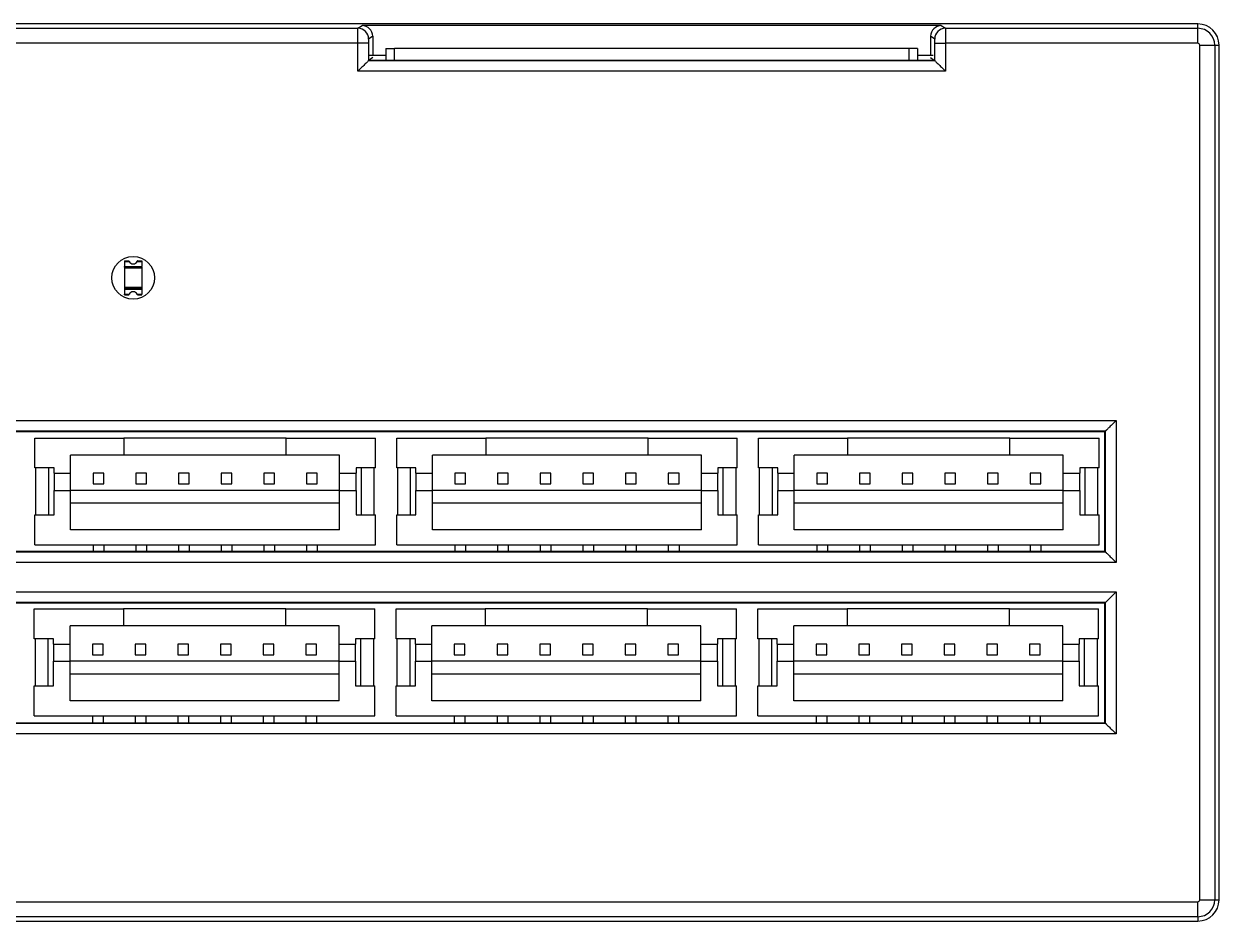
# Model space of a CAD drawing. Extents: x -47.5 to 47.5, y -21 to 21.
# Drawn here: x -8.5 to 47.5, y -21 to 21 of the extents above; entities that cross this region are included whole.
import ezdxf

# ---------------------------------------------------------------- set-up
doc = ezdxf.new("R2010")
doc.units = 0
doc.layers.add('Shape2DView', color=7, linetype='CONTINUOUS')

msp = doc.modelspace()

# ---------------------------------------------------------------- linework, layer by layer
at = {"layer": 'Shape2DView'}
for p, q in [((46.5, 21), (-46.5, 21)), ((-46.5, 20.7938), (7.16071, 20.7938)), ((7.16071, 20.7938), (7.35218, 20.9215)), ((34.4877, 20.9215), (7.35218, 20.9215)), ((34.4877, 20.9215), (34.6792, 20.7938)), ((34.6792, 20.7938), (46.5, 20.7938)), ((46.5, 20.7938), (46.5, 21)), ((7.85213, 20.4216), (7.66054, 20.2939)), ((7.85213, 20.4216), (7.85213, 19.5153)), ((33.9878, 20.4216), (33.9878, 19.5153)), ((34.1794, 20.2939), (33.9878, 20.4216)), ((7.15556, 20.0939), (-46.5, 20.0939)), ((7.15556, 18.7816), (7.15556, 20.0939)), ((7.65539, 20.0939), (7.65539, 19.2815)), ((8.46996, 19.8493), (8.86996, 19.8493)), ((8.46996, 19.8493), (8.46996, 19.308)), ((32.97, 19.8493), (8.86996, 19.8493)), ((8.86996, 19.308), (8.86996, 19.8493)), ((32.97, 19.8493), (32.97, 19.308)), ((33.37, 19.8493), (32.97, 19.8493)), ((33.37, 19.8493), (33.37, 19.308)), ((34.1845, 19.2815), (34.1845, 20.0939)), ((46.5, 20.0939), (34.6844, 20.0939)), ((34.6844, 20.0939), (34.6844, 18.7816)), ((46.5939, -20), (46.5939, 20)), ((47.2938, 20), (47.5, 20)), ((47.2938, 20), (47.2938, -20)), ((47.5, -20), (47.5, 20)), ((8.46996, 19.5153), (7.65539, 19.5153)), ((7.65539, 19.2815), (7.68192, 19.308)), ((7.65539, 19.2815), (34.1845, 19.2815)), ((7.68192, 19.308), (34.158, 19.308)), ((7.85213, 19.4212), (7.68227, 19.308)), ((34.1063, 19.5153), (33.37, 19.5153)), ((33.9878, 19.4212), (34.1577, 19.308)), ((34.1063, 19.308), (34.1063, 19.3422)), ((34.1845, 19.2815), (34.158, 19.308)), ((34.6844, 18.7816), (7.15556, 18.7816)), ((-3.77004, 9.91432), (-3.57004, 9.91432)), ((-3.77004, 9.88432), (-3.77004, 9.64432)), ((-3.77004, 9.88432), (-3.55872, 9.88432)), ((-3.77004, 9.64432), (-2.97004, 9.64432)), ((-3.77004, 9.61432), (-2.97004, 9.61432)), ((-3.77004, 9.61432), (-3.77004, 9.56432)), ((-2.97004, 9.56432), (-3.77004, 9.56432)), ((-3.77004, 9.56432), (-3.77004, 8.66432)), ((-3.18136, 9.88432), (-2.97004, 9.88432)), ((-3.17004, 9.91432), (-2.97004, 9.91432)), ((-2.97004, 9.88432), (-2.97004, 9.64432)), ((-2.97004, 9.61432), (-2.97004, 9.56432)), ((-2.97004, 9.56432), (-2.97004, 8.66432)), ((-2.97004, 8.66432), (-3.77004, 8.66432)), ((-3.77004, 8.66432), (-3.77004, 8.61432)), ((-3.77004, 8.61432), (-2.97004, 8.61432)), ((-3.77004, 8.58432), (-3.77004, 8.34432)), ((-3.77004, 8.58432), (-2.97004, 8.58432)), ((-2.97004, 8.66432), (-2.97004, 8.61432)), ((-2.97004, 8.58432), (-2.97004, 8.34432)), ((-3.77004, 8.34432), (-3.55872, 8.34432)), ((-3.77004, 8.31432), (-3.57004, 8.31432)), ((-3.18136, 8.34432), (-2.97004, 8.34432)), ((-3.17004, 8.31432), (-2.97004, 8.31432)), ((-42.7013, 2.43676), (42.6764, 2.43676)), ((42.6764, 2.43676), (42.6764, -4.21595)), ((42.1766, 1.93693), (-42.2015, 1.93693)), ((42.15, 1.9104), (-42.175, 1.9104)), ((42.15, 1.9104), (42.1766, 1.93693)), ((42.15, -3.6896), (42.15, 1.9104)), ((42.1766, -3.71612), (42.1766, 1.93693)), ((-7.97504, 0.214323), (-7.97504, 1.61432)), ((-7.97504, 1.61432), (-3.80004, 1.61432)), ((3.79996, 1.61432), (-3.80004, 1.61432)), ((-3.80004, 1.61432), (-3.80004, 0.814323)), ((3.79996, 1.61432), (7.97496, 1.61432)), ((3.79996, 0.814323), (3.79996, 1.61432)), ((7.97496, 0.214323), (7.97496, 1.61432)), ((8.97496, 0.214323), (8.97496, 1.61432)), ((8.97496, 1.61432), (13.15, 1.61432)), ((20.75, 1.61432), (13.15, 1.61432)), ((13.15, 1.61432), (13.15, 0.814323)), ((20.75, 1.61432), (24.925, 1.61432)), ((20.75, 0.814323), (20.75, 1.61432)), ((24.925, 0.214323), (24.925, 1.61432)), ((25.925, 0.214323), (25.925, 1.61432)), ((25.925, 1.61432), (30.1, 1.61432)), ((37.7, 1.61432), (30.1, 1.61432)), ((30.1, 1.61432), (30.1, 0.814323)), ((37.7, 1.61432), (41.875, 1.61432)), ((37.7, 0.814323), (37.7, 1.61432)), ((41.875, 0.214323), (41.875, 1.61432)), ((-6.30004, -0.035677), (-6.30004, 0.814323)), ((-3.80004, 0.814323), (-6.30004, 0.814323)), ((3.79996, 0.814323), (-3.80004, 0.814323)), ((6.29996, 0.814323), (3.79996, 0.814323)), ((6.29996, -0.035677), (6.29996, 0.814323)), ((10.65, -0.035677), (10.65, 0.814323)), ((13.15, 0.814323), (10.65, 0.814323)), ((20.75, 0.814323), (13.15, 0.814323)), ((23.25, 0.814323), (20.75, 0.814323)), ((23.25, -0.035677), (23.25, 0.814323)), ((27.6, -0.035677), (27.6, 0.814323)), ((30.1, 0.814323), (27.6, 0.814323)), ((37.7, 0.814323), (30.1, 0.814323)), ((40.2, 0.814323), (37.7, 0.814323)), ((40.2, -0.035677), (40.2, 0.814323)), ((-7.07504, 0.214323), (-7.97504, 0.214323)), ((-7.92504, -1.98568), (-7.92504, 0.214323)), ((-7.32504, -1.98568), (-7.32504, 0.214323)), ((-7.07504, -0.035677), (-7.07504, 0.214323)), ((7.07496, 0.214323), (7.07496, -0.035677)), ((7.97496, 0.214323), (7.07496, 0.214323)), ((7.32496, -1.98568), (7.32496, 0.214323)), ((7.92496, -1.98568), (7.92496, 0.214323)), ((9.87496, 0.214323), (8.97496, 0.214323)), ((9.02496, -1.98568), (9.02496, 0.214323)), ((9.62496, -1.98568), (9.62496, 0.214323)), ((9.87496, -0.035677), (9.87496, 0.214323)), ((24.025, 0.214323), (24.025, -0.035677)), ((24.925, 0.214323), (24.025, 0.214323)), ((24.275, -1.98568), (24.275, 0.214323)), ((24.875, -1.98568), (24.875, 0.214323)), ((26.825, 0.214323), (25.925, 0.214323)), ((25.975, -1.98568), (25.975, 0.214323)), ((26.575, -1.98568), (26.575, 0.214323)), ((26.825, -0.035677), (26.825, 0.214323)), ((40.975, 0.214323), (40.975, -0.035677)), ((41.875, 0.214323), (40.975, 0.214323)), ((41.225, -1.98568), (41.225, 0.214323)), ((41.825, -1.98568), (41.825, 0.214323)), ((-7.07504, -0.035677), (-7.07504, -0.835677)), ((-7.07504, -0.035677), (-6.30004, -0.035677)), ((-6.30004, -0.835677), (-6.30004, -0.035677)), ((-5.25004, -0.035677), (-5.25004, -0.535677)), ((-4.75004, -0.035677), (-5.25004, -0.035677)), ((-5.25004, -0.535677), (-4.75004, -0.535677)), ((-4.75004, -0.535677), (-4.75004, -0.035677)), ((-2.75004, -0.035677), (-3.25004, -0.035677)), ((-3.25004, -0.035677), (-3.25004, -0.535677)), ((-3.25004, -0.535677), (-2.75004, -0.535677)), ((-2.75004, -0.535677), (-2.75004, -0.035677)), ((-0.750036, -0.035677), (-1.25004, -0.035677)), ((-1.25004, -0.035677), (-1.25004, -0.535677)), ((-1.25004, -0.535677), (-0.750036, -0.535677)), ((-0.750036, -0.535677), (-0.750036, -0.035677)), ((0.749964, -0.035677), (0.749964, -0.535677)), ((1.24996, -0.035677), (0.749964, -0.035677)), ((0.749964, -0.535677), (1.24996, -0.535677)), ((1.24996, -0.535677), (1.24996, -0.035677)), ((3.24996, -0.035677), (2.74996, -0.035677)), ((2.74996, -0.035677), (2.74996, -0.535677)), ((2.74996, -0.535677), (3.24996, -0.535677)), ((3.24996, -0.535677), (3.24996, -0.035677)), ((5.24996, -0.035677), (4.74996, -0.035677)), ((4.74996, -0.035677), (4.74996, -0.535677)), ((4.74996, -0.535677), (5.24996, -0.535677)), ((5.24996, -0.535677), (5.24996, -0.035677)), ((6.29996, -0.835677), (6.29996, -0.035677)), ((6.29996, -0.035677), (7.07496, -0.035677)), ((7.07496, -0.835677), (7.07496, -0.035677)), ((9.87496, -0.035677), (9.87496, -0.835677)), ((9.87496, -0.035677), (10.65, -0.035677)), ((10.65, -0.835677), (10.65, -0.035677)), ((11.7, -0.035677), (11.7, -0.535677)), ((12.2, -0.035677), (11.7, -0.035677)), ((11.7, -0.535677), (12.2, -0.535677)), ((12.2, -0.535677), (12.2, -0.035677)), ((14.2, -0.035677), (13.7, -0.035677)), ((13.7, -0.035677), (13.7, -0.535677)), ((13.7, -0.535677), (14.2, -0.535677)), ((14.2, -0.535677), (14.2, -0.035677)), ((16.2, -0.035677), (15.7, -0.035677)), ((15.7, -0.035677), (15.7, -0.535677)), ((15.7, -0.535677), (16.2, -0.535677)), ((16.2, -0.535677), (16.2, -0.035677)), ((17.7, -0.035677), (17.7, -0.535677)), ((18.2, -0.035677), (17.7, -0.035677)), ((17.7, -0.535677), (18.2, -0.535677)), ((18.2, -0.535677), (18.2, -0.035677)), ((20.2, -0.035677), (19.7, -0.035677)), ((19.7, -0.035677), (19.7, -0.535677)), ((19.7, -0.535677), (20.2, -0.535677)), ((20.2, -0.535677), (20.2, -0.035677)), ((22.2, -0.035677), (21.7, -0.035677)), ((21.7, -0.035677), (21.7, -0.535677)), ((21.7, -0.535677), (22.2, -0.535677)), ((22.2, -0.535677), (22.2, -0.035677)), ((23.25, -0.835677), (23.25, -0.035677)), ((23.25, -0.035677), (24.025, -0.035677)), ((24.025, -0.835677), (24.025, -0.035677)), ((26.825, -0.035677), (26.825, -0.835677)), ((26.825, -0.035677), (27.6, -0.035677)), ((27.6, -0.835677), (27.6, -0.035677)), ((28.65, -0.035677), (28.65, -0.535677)), ((29.15, -0.035677), (28.65, -0.035677)), ((28.65, -0.535677), (29.15, -0.535677)), ((29.15, -0.535677), (29.15, -0.035677)), ((31.15, -0.035677), (30.65, -0.035677)), ((30.65, -0.035677), (30.65, -0.535677)), ((30.65, -0.535677), (31.15, -0.535677)), ((31.15, -0.535677), (31.15, -0.035677)), ((33.15, -0.035677), (32.65, -0.035677)), ((32.65, -0.035677), (32.65, -0.535677)), ((32.65, -0.535677), (33.15, -0.535677)), ((33.15, -0.535677), (33.15, -0.035677)), ((34.65, -0.035677), (34.65, -0.535677)), ((35.15, -0.035677), (34.65, -0.035677)), ((34.65, -0.535677), (35.15, -0.535677)), ((35.15, -0.535677), (35.15, -0.035677)), ((37.15, -0.035677), (36.65, -0.035677)), ((36.65, -0.035677), (36.65, -0.535677)), ((36.65, -0.535677), (37.15, -0.535677)), ((37.15, -0.535677), (37.15, -0.035677)), ((39.15, -0.035677), (38.65, -0.035677)), ((38.65, -0.035677), (38.65, -0.535677)), ((38.65, -0.535677), (39.15, -0.535677)), ((39.15, -0.535677), (39.15, -0.035677)), ((40.2, -0.835677), (40.2, -0.035677)), ((40.2, -0.035677), (40.975, -0.035677)), ((40.975, -0.835677), (40.975, -0.035677)), ((-7.07504, -0.835677), (-6.30004, -0.835677)), ((-7.07504, -1.98568), (-7.07504, -0.835677)), ((-6.30004, -2.68568), (-6.30004, -0.835677)), ((6.29996, -0.835677), (-6.30004, -0.835677)), ((6.29996, -0.835677), (7.07496, -0.835677)), ((6.29996, -2.68568), (6.29996, -0.835677)), ((7.07496, -0.835677), (7.07496, -1.98568)), ((9.87496, -0.835677), (10.65, -0.835677)), ((9.87496, -1.98568), (9.87496, -0.835677)), ((10.65, -2.68568), (10.65, -0.835677)), ((23.25, -0.835677), (10.65, -0.835677)), ((23.25, -0.835677), (24.025, -0.835677)), ((23.25, -2.68568), (23.25, -0.835677)), ((24.025, -0.835677), (24.025, -1.98568)), ((26.825, -0.835677), (27.6, -0.835677)), ((26.825, -1.98568), (26.825, -0.835677)), ((27.6, -2.68568), (27.6, -0.835677)), ((40.2, -0.835677), (27.6, -0.835677)), ((40.2, -0.835677), (40.975, -0.835677)), ((40.2, -2.68568), (40.2, -0.835677)), ((40.975, -0.835677), (40.975, -1.98568)), ((6.29996, -1.43568), (-6.30004, -1.43568)), ((23.25, -1.43568), (10.65, -1.43568)), ((40.2, -1.43568), (27.6, -1.43568)), ((-7.97504, -3.38568), (-7.97504, -1.98568)), ((-7.97504, -1.98568), (-7.07504, -1.98568)), ((7.07496, -1.98568), (7.97496, -1.98568)), ((7.97496, -3.38568), (7.97496, -1.98568)), ((8.97496, -3.38568), (8.97496, -1.98568)), ((8.97496, -1.98568), (9.87496, -1.98568)), ((24.025, -1.98568), (24.925, -1.98568)), ((24.925, -3.38568), (24.925, -1.98568)), ((25.925, -3.38568), (25.925, -1.98568)), ((25.925, -1.98568), (26.825, -1.98568)), ((40.975, -1.98568), (41.875, -1.98568)), ((41.875, -3.38568), (41.875, -1.98568)), ((6.29996, -2.68568), (-6.30004, -2.68568)), ((23.25, -2.68568), (10.65, -2.68568)), ((40.2, -2.68568), (27.6, -2.68568)), ((-42.2015, -3.71612), (42.1766, -3.71612)), ((-42.175, -3.6896), (42.15, -3.6896)), ((-7.97504, -3.38568), (7.97496, -3.38568)), ((-5.25004, -3.38568), (-5.25004, -3.6896)), ((-4.75004, -3.38568), (-4.75004, -3.6896)), ((-3.25004, -3.38568), (-3.25004, -3.6896)), ((-2.75004, -3.38568), (-2.75004, -3.6896)), ((-1.25004, -3.38568), (-1.25004, -3.6896)), ((-0.750036, -3.38568), (-0.750036, -3.6896)), ((0.749964, -3.38568), (0.749964, -3.6896)), ((1.24996, -3.38568), (1.24996, -3.6896)), ((2.74996, -3.38568), (2.74996, -3.6896)), ((3.24996, -3.38568), (3.24996, -3.6896)), ((4.74996, -3.38568), (4.74996, -3.6896)), ((5.24996, -3.38568), (5.24996, -3.6896)), ((8.97496, -3.38568), (24.925, -3.38568)), ((11.7, -3.38568), (11.7, -3.6896)), ((12.2, -3.38568), (12.2, -3.6896)), ((13.7, -3.38568), (13.7, -3.6896)), ((14.2, -3.38568), (14.2, -3.6896)), ((15.7, -3.38568), (15.7, -3.6896)), ((16.2, -3.38568), (16.2, -3.6896)), ((17.7, -3.38568), (17.7, -3.6896)), ((18.2, -3.38568), (18.2, -3.6896)), ((19.7, -3.38568), (19.7, -3.6896)), ((20.2, -3.38568), (20.2, -3.6896)), ((21.7, -3.38568), (21.7, -3.6896)), ((22.2, -3.38568), (22.2, -3.6896)), ((25.925, -3.38568), (41.875, -3.38568)), ((28.65, -3.38568), (28.65, -3.6896)), ((29.15, -3.38568), (29.15, -3.6896)), ((30.65, -3.38568), (30.65, -3.6896)), ((31.15, -3.38568), (31.15, -3.6896)), ((32.65, -3.38568), (32.65, -3.6896)), ((33.15, -3.38568), (33.15, -3.6896)), ((34.65, -3.38568), (34.65, -3.6896)), ((35.15, -3.38568), (35.15, -3.6896)), ((36.65, -3.38568), (36.65, -3.6896)), ((37.15, -3.38568), (37.15, -3.6896)), ((38.65, -3.38568), (38.65, -3.6896)), ((39.15, -3.38568), (39.15, -3.6896)), ((42.15, -3.6896), (42.1766, -3.71612)), ((42.6764, -4.21595), (-42.7013, -4.21595)), ((-42.7013, -5.58824), (42.6764, -5.58824)), ((42.6764, -5.58824), (42.6764, -12.241)), ((42.1766, -6.08807), (-42.2015, -6.08807)), ((42.15, -6.11459), (-42.175, -6.11459)), ((42.15, -6.11459), (42.1766, -6.08807)), ((42.15, -11.7146), (42.15, -6.11459)), ((42.1766, -11.7411), (42.1766, -6.08807)), ((-8.00004, -7.78568), (-8.00004, -6.38568)), ((-8.00004, -6.38568), (-3.82504, -6.38568)), ((3.77496, -6.38568), (-3.82504, -6.38568)), ((-3.82504, -6.38568), (-3.82504, -7.18568)), ((3.77496, -6.38568), (7.94996, -6.38568)), ((3.77496, -7.18568), (3.77496, -6.38568)), ((7.94996, -7.78568), (7.94996, -6.38568)), ((8.94996, -7.78568), (8.94996, -6.38568)), ((8.94996, -6.38568), (13.125, -6.38568)), ((20.725, -6.38568), (13.125, -6.38568)), ((13.125, -6.38568), (13.125, -7.18568)), ((20.725, -6.38568), (24.9, -6.38568)), ((20.725, -7.18568), (20.725, -6.38568)), ((24.9, -7.78568), (24.9, -6.38568)), ((25.9, -7.78568), (25.9, -6.38568)), ((25.9, -6.38568), (30.075, -6.38568)), ((37.675, -6.38568), (30.075, -6.38568)), ((30.075, -6.38568), (30.075, -7.18568)), ((37.675, -6.38568), (41.85, -6.38568)), ((37.675, -7.18568), (37.675, -6.38568)), ((41.85, -7.78568), (41.85, -6.38568)), ((-6.32504, -8.03568), (-6.32504, -7.18568)), ((-3.82504, -7.18568), (-6.32504, -7.18568)), ((3.77496, -7.18568), (-3.82504, -7.18568)), ((6.27496, -7.18568), (3.77496, -7.18568)), ((6.27496, -8.03568), (6.27496, -7.18568)), ((10.625, -8.03568), (10.625, -7.18568)), ((13.125, -7.18568), (10.625, -7.18568)), ((20.725, -7.18568), (13.125, -7.18568)), ((23.225, -7.18568), (20.725, -7.18568)), ((23.225, -8.03568), (23.225, -7.18568)), ((27.575, -8.03568), (27.575, -7.18568)), ((30.075, -7.18568), (27.575, -7.18568)), ((37.675, -7.18568), (30.075, -7.18568)), ((40.175, -7.18568), (37.675, -7.18568)), ((40.175, -8.03568), (40.175, -7.18568)), ((-7.10004, -7.78568), (-8.00004, -7.78568)), ((-7.95004, -9.98568), (-7.95004, -7.78568)), ((-7.35004, -9.98568), (-7.35004, -7.78568)), ((-7.10004, -8.03568), (-7.10004, -7.78568)), ((7.04996, -7.78568), (7.04996, -8.03568)), ((7.94996, -7.78568), (7.04996, -7.78568)), ((7.29996, -9.98568), (7.29996, -7.78568)), ((7.89996, -9.98568), (7.89996, -7.78568)), ((9.84996, -7.78568), (8.94996, -7.78568)), ((8.99996, -9.98568), (8.99996, -7.78568)), ((9.59996, -9.98568), (9.59996, -7.78568)), ((9.84996, -8.03568), (9.84996, -7.78568)), ((24, -7.78568), (24, -8.03568)), ((24.9, -7.78568), (24, -7.78568)), ((24.25, -9.98568), (24.25, -7.78568)), ((24.85, -9.98568), (24.85, -7.78568)), ((26.8, -7.78568), (25.9, -7.78568)), ((25.95, -9.98568), (25.95, -7.78568)), ((26.55, -9.98568), (26.55, -7.78568)), ((26.8, -8.03568), (26.8, -7.78568)), ((40.95, -7.78568), (40.95, -8.03568)), ((41.85, -7.78568), (40.95, -7.78568)), ((41.2, -9.98568), (41.2, -7.78568)), ((41.8, -9.98568), (41.8, -7.78568)), ((-7.10004, -8.03568), (-7.10004, -8.83568)), ((-7.10004, -8.03568), (-6.32504, -8.03568)), ((-6.32504, -8.83568), (-6.32504, -8.03568)), ((-5.27504, -8.03568), (-5.27504, -8.53568)), ((-4.77504, -8.03568), (-5.27504, -8.03568)), ((-4.77504, -8.53568), (-4.77504, -8.03568)), ((-2.77504, -8.03568), (-3.27504, -8.03568)), ((-3.27504, -8.03568), (-3.27504, -8.53568)), ((-2.77504, -8.53568), (-2.77504, -8.03568)), ((-0.775036, -8.03568), (-1.27504, -8.03568)), ((-1.27504, -8.03568), (-1.27504, -8.53568)), ((-0.775036, -8.53568), (-0.775036, -8.03568)), ((0.724964, -8.03568), (0.724964, -8.53568)), ((1.22496, -8.03568), (0.724964, -8.03568)), ((1.22496, -8.53568), (1.22496, -8.03568)), ((3.22496, -8.03568), (2.72496, -8.03568)), ((2.72496, -8.03568), (2.72496, -8.53568)), ((3.22496, -8.53568), (3.22496, -8.03568)), ((5.22496, -8.03568), (4.72496, -8.03568)), ((4.72496, -8.03568), (4.72496, -8.53568)), ((5.22496, -8.53568), (5.22496, -8.03568)), ((6.27496, -8.83568), (6.27496, -8.03568)), ((6.27496, -8.03568), (7.04996, -8.03568)), ((7.04996, -8.83568), (7.04996, -8.03568)), ((9.84996, -8.03568), (9.84996, -8.83568)), ((9.84996, -8.03568), (10.625, -8.03568)), ((10.625, -8.83568), (10.625, -8.03568)), ((11.675, -8.03568), (11.675, -8.53568)), ((12.175, -8.03568), (11.675, -8.03568)), ((12.175, -8.53568), (12.175, -8.03568)), ((14.175, -8.03568), (13.675, -8.03568)), ((13.675, -8.03568), (13.675, -8.53568)), ((14.175, -8.53568), (14.175, -8.03568)), ((16.175, -8.03568), (15.675, -8.03568)), ((15.675, -8.03568), (15.675, -8.53568)), ((16.175, -8.53568), (16.175, -8.03568)), ((17.675, -8.03568), (17.675, -8.53568)), ((18.175, -8.03568), (17.675, -8.03568)), ((18.175, -8.53568), (18.175, -8.03568)), ((20.175, -8.03568), (19.675, -8.03568)), ((19.675, -8.03568), (19.675, -8.53568)), ((20.175, -8.53568), (20.175, -8.03568)), ((22.175, -8.03568), (21.675, -8.03568)), ((21.675, -8.03568), (21.675, -8.53568)), ((22.175, -8.53568), (22.175, -8.03568)), ((23.225, -8.83568), (23.225, -8.03568)), ((23.225, -8.03568), (24, -8.03568)), ((24, -8.83568), (24, -8.03568)), ((26.8, -8.03568), (26.8, -8.83568)), ((26.8, -8.03568), (27.575, -8.03568)), ((27.575, -8.83568), (27.575, -8.03568)), ((28.625, -8.03568), (28.625, -8.53568)), ((29.125, -8.03568), (28.625, -8.03568)), ((29.125, -8.53568), (29.125, -8.03568)), ((31.125, -8.03568), (30.625, -8.03568)), ((30.625, -8.03568), (30.625, -8.53568)), ((31.125, -8.53568), (31.125, -8.03568)), ((33.125, -8.03568), (32.625, -8.03568)), ((32.625, -8.03568), (32.625, -8.53568)), ((33.125, -8.53568), (33.125, -8.03568)), ((34.625, -8.03568), (34.625, -8.53568)), ((35.125, -8.03568), (34.625, -8.03568)), ((35.125, -8.53568), (35.125, -8.03568)), ((37.125, -8.03568), (36.625, -8.03568)), ((36.625, -8.03568), (36.625, -8.53568)), ((37.125, -8.53568), (37.125, -8.03568)), ((39.125, -8.03568), (38.625, -8.03568)), ((38.625, -8.03568), (38.625, -8.53568)), ((39.125, -8.53568), (39.125, -8.03568)), ((40.175, -8.83568), (40.175, -8.03568)), ((40.175, -8.03568), (40.95, -8.03568)), ((40.95, -8.83568), (40.95, -8.03568)), ((-7.10004, -8.83568), (-6.32504, -8.83568)), ((-7.10004, -9.98568), (-7.10004, -8.83568)), ((-6.32504, -10.6857), (-6.32504, -8.83568)), ((6.27496, -8.83568), (-6.32504, -8.83568)), ((-5.27504, -8.53568), (-4.77504, -8.53568)), ((-3.27504, -8.53568), (-2.77504, -8.53568)), ((-1.27504, -8.53568), (-0.775036, -8.53568)), ((0.724964, -8.53568), (1.22496, -8.53568)), ((2.72496, -8.53568), (3.22496, -8.53568)), ((4.72496, -8.53568), (5.22496, -8.53568)), ((6.27496, -8.83568), (7.04996, -8.83568)), ((6.27496, -10.6857), (6.27496, -8.83568)), ((7.04996, -8.83568), (7.04996, -9.98568)), ((9.84996, -8.83568), (10.625, -8.83568)), ((9.84996, -9.98568), (9.84996, -8.83568)), ((10.625, -10.6857), (10.625, -8.83568)), ((23.225, -8.83568), (10.625, -8.83568)), ((11.675, -8.53568), (12.175, -8.53568)), ((13.675, -8.53568), (14.175, -8.53568)), ((15.675, -8.53568), (16.175, -8.53568)), ((17.675, -8.53568), (18.175, -8.53568)), ((19.675, -8.53568), (20.175, -8.53568)), ((21.675, -8.53568), (22.175, -8.53568)), ((23.225, -8.83568), (24, -8.83568)), ((23.225, -10.6857), (23.225, -8.83568)), ((24, -8.83568), (24, -9.98568)), ((26.8, -8.83568), (27.575, -8.83568)), ((26.8, -9.98568), (26.8, -8.83568)), ((27.575, -10.6857), (27.575, -8.83568)), ((40.175, -8.83568), (27.575, -8.83568)), ((28.625, -8.53568), (29.125, -8.53568)), ((30.625, -8.53568), (31.125, -8.53568)), ((32.625, -8.53568), (33.125, -8.53568)), ((34.625, -8.53568), (35.125, -8.53568)), ((36.625, -8.53568), (37.125, -8.53568)), ((38.625, -8.53568), (39.125, -8.53568)), ((40.175, -8.83568), (40.95, -8.83568)), ((40.175, -10.6857), (40.175, -8.83568)), ((40.95, -8.83568), (40.95, -9.98568)), ((6.27496, -9.43568), (-6.32504, -9.43568)), ((23.225, -9.43568), (10.625, -9.43568)), ((40.175, -9.43568), (27.575, -9.43568)), ((-8.00004, -11.3857), (-8.00004, -9.98568)), ((-8.00004, -9.98568), (-7.10004, -9.98568)), ((7.04996, -9.98568), (7.94996, -9.98568)), ((7.94996, -11.3857), (7.94996, -9.98568)), ((8.94996, -11.3857), (8.94996, -9.98568)), ((8.94996, -9.98568), (9.84996, -9.98568)), ((24, -9.98568), (24.9, -9.98568)), ((24.9, -11.3857), (24.9, -9.98568)), ((25.9, -11.3857), (25.9, -9.98568)), ((25.9, -9.98568), (26.8, -9.98568)), ((40.95, -9.98568), (41.85, -9.98568)), ((41.85, -11.3857), (41.85, -9.98568)), ((6.27496, -10.6857), (-6.32504, -10.6857)), ((23.225, -10.6857), (10.625, -10.6857)), ((40.175, -10.6857), (27.575, -10.6857)), ((-42.2015, -11.7411), (42.1766, -11.7411)), ((-42.175, -11.7146), (42.15, -11.7146)), ((-8.00004, -11.3857), (7.94996, -11.3857)), ((-5.27504, -11.3857), (-5.27504, -11.7146)), ((-4.77504, -11.3857), (-4.77504, -11.7146)), ((-3.27504, -11.3857), (-3.27504, -11.7146)), ((-2.77504, -11.3857), (-2.77504, -11.7146)), ((-1.27504, -11.3857), (-1.27504, -11.7146)), ((-0.775036, -11.3857), (-0.775036, -11.7146)), ((0.724964, -11.3857), (0.724964, -11.7146)), ((1.22496, -11.3857), (1.22496, -11.7146)), ((2.72496, -11.3857), (2.72496, -11.7146)), ((3.22496, -11.3857), (3.22496, -11.7146)), ((4.72496, -11.3857), (4.72496, -11.7146)), ((5.22496, -11.3857), (5.22496, -11.7146)), ((8.94996, -11.3857), (24.9, -11.3857)), ((11.675, -11.3857), (11.675, -11.7146)), ((12.175, -11.3857), (12.175, -11.7146)), ((13.675, -11.3857), (13.675, -11.7146)), ((14.175, -11.3857), (14.175, -11.7146)), ((15.675, -11.3857), (15.675, -11.7146)), ((16.175, -11.3857), (16.175, -11.7146)), ((17.675, -11.3857), (17.675, -11.7146)), ((18.175, -11.3857), (18.175, -11.7146)), ((19.675, -11.3857), (19.675, -11.7146)), ((20.175, -11.3857), (20.175, -11.7146)), ((21.675, -11.3857), (21.675, -11.7146)), ((22.175, -11.3857), (22.175, -11.7146)), ((25.9, -11.3857), (41.85, -11.3857)), ((28.625, -11.3857), (28.625, -11.7146)), ((29.125, -11.3857), (29.125, -11.7146)), ((30.625, -11.3857), (30.625, -11.7146)), ((31.125, -11.3857), (31.125, -11.7146)), ((32.625, -11.3857), (32.625, -11.7146)), ((33.125, -11.3857), (33.125, -11.7146)), ((34.625, -11.3857), (34.625, -11.7146)), ((35.125, -11.3857), (35.125, -11.7146)), ((36.625, -11.3857), (36.625, -11.7146)), ((37.125, -11.3857), (37.125, -11.7146)), ((38.625, -11.3857), (38.625, -11.7146)), ((39.125, -11.3857), (39.125, -11.7146)), ((42.15, -11.7146), (42.1766, -11.7411)), ((42.6764, -12.241), (-42.7013, -12.241)), ((-46.5, -20.0939), (46.5, -20.0939)), ((47.2938, -20), (47.5, -20)), ((46.5, -20.7938), (-46.5, -20.7938)), ((-46.5, -21), (46.5, -21)), ((46.5, -20.7938), (46.5, -21))]:
    msp.add_line(p, q, dxfattribs=at)
msp.add_circle((-3.37004, 9.11432), 1, dxfattribs=at)
for centre, radius, start, end in [((46.5, 20), 1, 0, 90), ((46.5, 20), 0.793817, 0, 90), ((46.5, 20), 0.093924, 0, 90), ((-3.37004, 9.97266), 0.208333, -154.913, -90), ((-3.37004, 9.97266), 0.208333, -90, -25.0874), ((-3.37004, 8.25599), 0.208333, 25.0874, 154.913), ((46.5, -20), 1, -90, 0), ((46.5, -20), 0.093924, -90, 0), ((46.5, -20), 0.793817, -90, 0)]:
    msp.add_arc(centre, radius, start, end, dxfattribs=at)
for centre, major_axis, start_param, end_param in [((7.16071, 20.2939), (-0.277326, 0.416041), 4.12467, 5.69501), ((7.35196, 20.4214), (-0.416247, -0.277463), -3.72931, -2.15897), ((34.488, 20.4214), (0.416247, -0.277463), -4.12422, -2.55388), ((34.6792, 20.2939), (0.277326, 0.416041), -5.69501, -4.12467)]:
    msp.add_ellipse(centre, major_axis=major_axis, ratio=0.999505, start_param=start_param, end_param=end_param, dxfattribs=at)
for points, knots in [([(7.15556, 20.0939), (7.15557, 20.2756), (7.15611, 20.4546), (7.15706, 20.5846), (7.15721, 20.602), (7.15735, 20.6194), (7.15749, 20.6368), (7.1578, 20.6686), (7.15812, 20.6966), (7.15847, 20.7208), (7.15865, 20.731), (7.15882, 20.7412), (7.159, 20.7514), (7.15919, 20.7589), (7.15937, 20.7664), (7.15956, 20.774), (7.15975, 20.7787), (7.15994, 20.7834), (7.16013, 20.7882), (7.16032, 20.79), (7.16051, 20.7919), (7.16071, 20.7938)], [0, 0, 0, 0, 0.776672, 0.776672, 0.776672, 0.887625, 0.887625, 0.887625, 1.10953, 1.10953, 1.10953, 1.22048, 1.22048, 1.22048, 1.33144, 1.33144, 1.33144, 1.44239, 1.44239, 1.44239, 1.55334, 1.55334, 1.55334, 1.55334]), ([(34.6792, 20.7938), (34.6794, 20.7919), (34.6796, 20.79), (34.6798, 20.7882), (34.68, 20.7834), (34.6802, 20.7787), (34.6804, 20.774), (34.6806, 20.7664), (34.6807, 20.7589), (34.6809, 20.7514), (34.6813, 20.7324), (34.6816, 20.7094), (34.682, 20.6824), (34.6823, 20.6533), (34.6826, 20.6207), (34.6829, 20.5846), (34.6838, 20.4546), (34.6844, 20.2756), (34.6844, 20.0939)], [1.58825, 1.58825, 1.58825, 1.58825, 1.6992, 1.6992, 1.6992, 1.81016, 1.81016, 1.81016, 1.92111, 1.92111, 1.92111, 2.14301, 2.14301, 2.14301, 2.36492, 2.36492, 2.36492, 3.14159, 3.14159, 3.14159, 3.14159]), ([(46.5, 20.0939), (46.5, 20.2756), (46.5, 20.4546), (46.5, 20.5846), (46.5, 20.602), (46.5, 20.6194), (46.5, 20.6368), (46.5, 20.6686), (46.5, 20.6966), (46.5, 20.7208), (46.5, 20.731), (46.5, 20.7412), (46.5, 20.7514), (46.5, 20.7589), (46.5, 20.7664), (46.5, 20.774), (46.5, 20.7787), (46.5, 20.7834), (46.5, 20.7882), (46.5, 20.79), (46.5, 20.7919), (46.5, 20.7938)], [0, 0, 0, 0, 0.776672, 0.776672, 0.776672, 0.887625, 0.887625, 0.887625, 1.10953, 1.10953, 1.10953, 1.22048, 1.22048, 1.22048, 1.33144, 1.33144, 1.33144, 1.44239, 1.44239, 1.44239, 1.55334, 1.55334, 1.55334, 1.55334]), ([(7.65539, 20.0939), (7.65158, 20.0939), (7.59656, 20.0939), (7.50446, 20.0939), (7.41175, 20.0939), (7.28456, 20.0939), (7.15556, 20.0939)], [1.59698, 1.59698, 1.59698, 1.59698, 2.36928, 2.36928, 2.36928, 3.14159, 3.14159, 3.14159, 3.14159]), ([(34.1845, 20.0939), (34.1883, 20.0939), (34.2434, 20.0939), (34.3355, 20.0939), (34.4282, 20.0939), (34.5554, 20.0939), (34.6844, 20.0939)], [4.73857, 4.73857, 4.73857, 4.73857, 5.51088, 5.51088, 5.51088, 6.28319, 6.28319, 6.28319, 6.28319]), ([(46.5939, 20), (46.7756, 20), (46.9546, 20), (47.0846, 20), (47.102, 20), (47.1194, 20), (47.1368, 20), (47.1686, 20), (47.1966, 20), (47.2208, 20), (47.231, 20), (47.2412, 20), (47.2514, 20), (47.2589, 20), (47.2664, 20), (47.274, 20), (47.2787, 20), (47.2834, 20), (47.2882, 20), (47.29, 20), (47.2919, 20), (47.2938, 20)], [1.5708, 1.5708, 1.5708, 1.5708, 2.34747, 2.34747, 2.34747, 2.45842, 2.45842, 2.45842, 2.68033, 2.68033, 2.68033, 2.79128, 2.79128, 2.79128, 2.90223, 2.90223, 2.90223, 3.01319, 3.01319, 3.01319, 3.12414, 3.12414, 3.12414, 3.12414]), ([(7.65539, 19.2815), (7.6539, 19.28), (7.6524, 19.2785), (7.65091, 19.277), (7.64741, 19.2735), (7.64391, 19.27), (7.64041, 19.2665), (7.63494, 19.261), (7.62947, 19.2556), (7.62401, 19.2501), (7.61029, 19.2364), (7.59375, 19.2198), (7.57439, 19.2005), (7.55352, 19.1796), (7.53021, 19.1563), (7.50446, 19.1305), (7.41175, 19.0378), (7.28456, 18.9106), (7.15556, 18.7816)], [3.16777, 3.16777, 3.16777, 3.16777, 3.2781, 3.2781, 3.2781, 3.38843, 3.38843, 3.38843, 3.49876, 3.49876, 3.49876, 3.71942, 3.71942, 3.71942, 3.94008, 3.94008, 3.94008, 4.71239, 4.71239, 4.71239, 4.71239]), ([(34.1845, 19.2815), (34.186, 19.28), (34.1875, 19.2785), (34.189, 19.277), (34.1925, 19.2735), (34.196, 19.27), (34.1995, 19.2665), (34.205, 19.261), (34.2105, 19.2556), (34.2159, 19.2501), (34.2296, 19.2364), (34.2462, 19.2198), (34.2655, 19.2005), (34.2864, 19.1796), (34.3097, 19.1563), (34.3355, 19.1305), (34.4282, 19.0378), (34.5554, 18.9106), (34.6844, 18.7816)], [0.0261799, 0.0261799, 0.0261799, 0.0261799, 0.13651, 0.13651, 0.13651, 0.246839, 0.246839, 0.246839, 0.357169, 0.357169, 0.357169, 0.577829, 0.577829, 0.577829, 0.798488, 0.798488, 0.798488, 1.5708, 1.5708, 1.5708, 1.5708]), ([(42.6764, 2.43676), (42.5474, 2.30776), (42.4202, 2.18057), (42.3275, 2.08787), (42.3151, 2.07543), (42.3026, 2.06299), (42.2902, 2.05055), (42.2675, 2.02786), (42.2474, 2.00781), (42.23, 1.99041), (42.2227, 1.98305), (42.2153, 1.97568), (42.2079, 1.96832), (42.2025, 1.96285), (42.197, 1.95738), (42.1915, 1.95192), (42.188, 1.94842), (42.1845, 1.94492), (42.181, 1.94141), (42.1796, 1.93992), (42.1781, 1.93843), (42.1766, 1.93693)], [1.5708, 1.5708, 1.5708, 1.5708, 2.3431, 2.3431, 2.3431, 2.45343, 2.45343, 2.45343, 2.67409, 2.67409, 2.67409, 2.78442, 2.78442, 2.78442, 2.89475, 2.89475, 2.89475, 3.00508, 3.00508, 3.00508, 3.11541, 3.11541, 3.11541, 3.11541]), ([(42.1766, -3.71612), (42.1781, -3.71762), (42.1796, -3.71911), (42.181, -3.7206), (42.1845, -3.72411), (42.188, -3.72761), (42.1915, -3.73111), (42.197, -3.73657), (42.2025, -3.74204), (42.2079, -3.74751), (42.2217, -3.76122), (42.2382, -3.77776), (42.2576, -3.79713), (42.2784, -3.81799), (42.3017, -3.8413), (42.3275, -3.86706), (42.4202, -3.95976), (42.5474, -4.08695), (42.6764, -4.21595)], [0.0261799, 0.0261799, 0.0261799, 0.0261799, 0.13651, 0.13651, 0.13651, 0.246839, 0.246839, 0.246839, 0.357169, 0.357169, 0.357169, 0.577829, 0.577829, 0.577829, 0.798488, 0.798488, 0.798488, 1.5708, 1.5708, 1.5708, 1.5708]), ([(42.6764, -5.58824), (42.5474, -5.71724), (42.4202, -5.84443), (42.3275, -5.93713), (42.3151, -5.94957), (42.3026, -5.96201), (42.2902, -5.97445), (42.2675, -5.99714), (42.2474, -6.01719), (42.23, -6.03459), (42.2227, -6.04195), (42.2153, -6.04932), (42.2079, -6.05668), (42.2025, -6.06215), (42.197, -6.06762), (42.1915, -6.07308), (42.188, -6.07658), (42.1845, -6.08008), (42.181, -6.08359), (42.1796, -6.08508), (42.1781, -6.08657), (42.1766, -6.08807)], [1.5708, 1.5708, 1.5708, 1.5708, 2.3431, 2.3431, 2.3431, 2.45343, 2.45343, 2.45343, 2.67409, 2.67409, 2.67409, 2.78442, 2.78442, 2.78442, 2.89475, 2.89475, 2.89475, 3.00508, 3.00508, 3.00508, 3.11541, 3.11541, 3.11541, 3.11541]), ([(42.1766, -11.7411), (42.1781, -11.7426), (42.1796, -11.7441), (42.181, -11.7456), (42.1845, -11.7491), (42.188, -11.7526), (42.1915, -11.7561), (42.197, -11.7616), (42.2025, -11.767), (42.2079, -11.7725), (42.2217, -11.7862), (42.2382, -11.8028), (42.2576, -11.8221), (42.2784, -11.843), (42.3017, -11.8663), (42.3275, -11.8921), (42.4202, -11.9848), (42.5474, -12.1119), (42.6764, -12.241)], [0.0261799, 0.0261799, 0.0261799, 0.0261799, 0.13651, 0.13651, 0.13651, 0.246839, 0.246839, 0.246839, 0.357169, 0.357169, 0.357169, 0.577829, 0.577829, 0.577829, 0.798488, 0.798488, 0.798488, 1.5708, 1.5708, 1.5708, 1.5708]), ([(46.5, -20.7938), (46.5, -20.7919), (46.5, -20.79), (46.5, -20.7882), (46.5, -20.7834), (46.5, -20.7787), (46.5, -20.774), (46.5, -20.7664), (46.5, -20.7589), (46.5, -20.7514), (46.5, -20.7324), (46.5, -20.7094), (46.5, -20.6824), (46.5, -20.6533), (46.5, -20.6207), (46.5, -20.5846), (46.5, -20.4546), (46.5, -20.2756), (46.5, -20.0939)], [0.0174533, 0.0174533, 0.0174533, 0.0174533, 0.128406, 0.128406, 0.128406, 0.239359, 0.239359, 0.239359, 0.350313, 0.350313, 0.350313, 0.572219, 0.572219, 0.572219, 0.794125, 0.794125, 0.794125, 1.5708, 1.5708, 1.5708, 1.5708]), ([(46.5939, -20), (46.7756, -20), (46.9546, -20), (47.0846, -20), (47.102, -20), (47.1194, -20), (47.1368, -20), (47.1686, -20), (47.1966, -20), (47.2208, -20), (47.231, -20), (47.2412, -20), (47.2514, -20), (47.2589, -20), (47.2664, -20), (47.274, -20), (47.2787, -20), (47.2834, -20), (47.2882, -20), (47.29, -20), (47.2919, -20), (47.2938, -20)], [0, 0, 0, 0, 0.776672, 0.776672, 0.776672, 0.887625, 0.887625, 0.887625, 1.10953, 1.10953, 1.10953, 1.22048, 1.22048, 1.22048, 1.33144, 1.33144, 1.33144, 1.44239, 1.44239, 1.44239, 1.55334, 1.55334, 1.55334, 1.55334])]:
    msp.add_open_spline(points, degree=3, knots=knots, dxfattribs=at)
for points, degree in [([(7.66054, 20.2939), (7.65777, 20.2942), (7.65533, 20.1996), (7.65539, 20.0939)], 3), ([(34.1845, 20.0939), (34.1846, 20.1996), (34.1822, 20.2942), (34.1794, 20.2939)], 3), ([(-3.77004, 9.91432), (-3.77004, 9.9116), (-3.77004, 9.88432)], 2), ([(-3.77004, 9.61432), (-3.77004, 9.61704), (-3.77004, 9.64432)], 2), ([(-3.57004, 9.91432), (-3.56973, 9.91059), (-3.55872, 9.88432)], 2), ([(-3.17004, 9.91432), (-3.17034, 9.91059), (-3.18136, 9.88432)], 2), ([(-2.97004, 9.91432), (-2.97004, 9.9116), (-2.97004, 9.88432)], 2), ([(-2.97004, 9.61432), (-2.97004, 9.61704), (-2.97004, 9.64432)], 2), ([(-3.77004, 8.61432), (-3.77004, 8.6116), (-3.77004, 8.58432)], 2), ([(-2.97004, 8.61432), (-2.97004, 8.6116), (-2.97004, 8.58432)], 2), ([(-3.77004, 8.31432), (-3.77004, 8.31704), (-3.77004, 8.34432)], 2), ([(-3.57004, 8.31432), (-3.56973, 8.31805), (-3.55872, 8.34432)], 2), ([(-3.17004, 8.31432), (-3.17034, 8.31805), (-3.18136, 8.34432)], 2), ([(-2.97004, 8.31432), (-2.97004, 8.31704), (-2.97004, 8.34432)], 2)]:
    msp.add_open_spline(points, degree=degree, dxfattribs=at)

doc.saveas('drawing.dxf')
